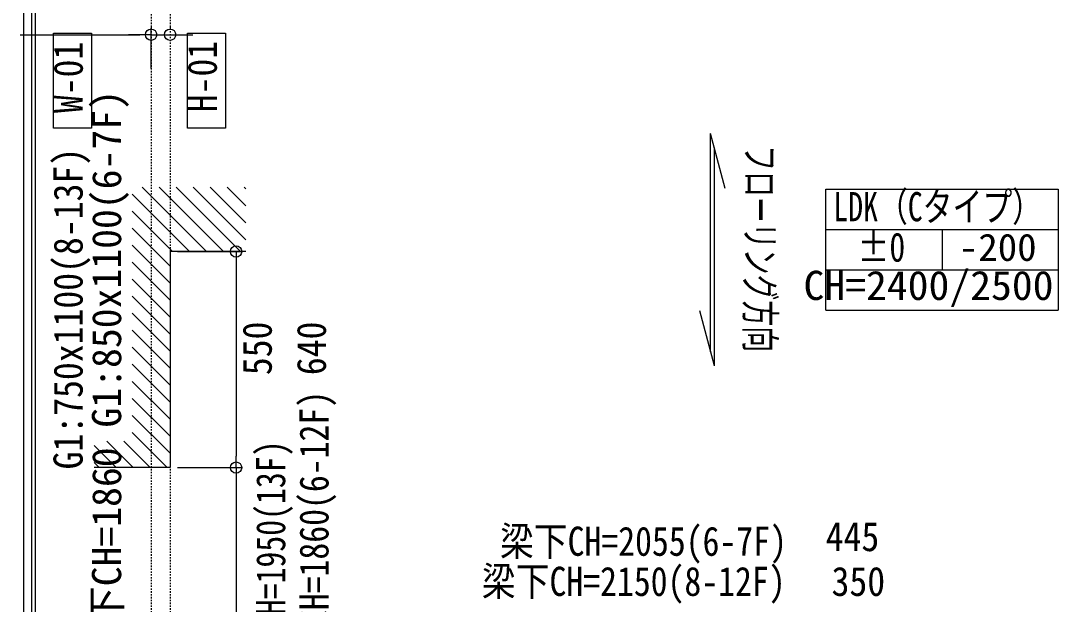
# Model space of a CAD drawing. Units: millimetres at full size, sheet at 1:30. Extents: x -17796 to 21385, y -23279 to 7734.
# Drawn here: x 13415 to 16153, y -4018 to -2479 of the extents above; entities that cross this region are included whole.
import ezdxf
from ezdxf.enums import TextEntityAlignment as Align

# ---------------------------------------------------------------- set-up
doc = ezdxf.new("R2010")
doc.units = ezdxf.units.MM
doc.header["$LTSCALE"] = 30
doc.linetypes.add('USER11', pattern=[0.25, 0.125, -0.125])
for name, color, linetype, lineweight in [('0-1_(W)電灯', 253, 'Continuous', 18), ('0-C_0_4P', 4, 'Continuous', 18), ('0-D_破線', 30, 'Continuous', 18)]:
    doc.layers.add(name, color=color, linetype=linetype, lineweight=lineweight)
doc.styles.add('ＭＳ ゴシック', font='')
doc.styles.get('ＭＳ ゴシック').set_extended_font_data('MS Gothic')

msp = doc.modelspace()

# ---------------------------------------------------------------- linework, layer by layer
at = {"layer": '0-1_(W)電灯', "color": 3, "linetype": 'USER11'}
for p, q in [((13759.07, 3095.96), (13759.07, -4289.04)), ((13809.07, 3095.96), (13809.07, -4289.04))]:
    msp.add_line(p, q, dxfattribs=at)
at = {"layer": '0-1_(W)電灯', "color": 171}
for p, q in [((13414.07, -2515.85), (13729.07, -2515.85)), ((13729.07, -2515.85), (13699.07, -2515.85)), ((13759.07, -2495.85), (13759.07, -2498.35)), ((13759.07, -2605.34), (13759.07, -2498.35)), ((13759.07, -2515.85), (13809.07, -2515.85)), ((13809.07, -2495.85), (13809.07, -2498.35)), ((13839.07, -2515.85), (13869.07, -2515.85))]:
    msp.add_line(p, q, dxfattribs=at)
at = {"layer": '0-1_(W)電灯', "color": 7}
for p, q in [((13759.07, -2515.85), (13729.07, -2515.85)), ((13759.07, -2515.85), (13729.07, -2515.85)), ((13809.07, -2515.85), (13839.07, -2515.85)), ((15539.5, -2922.98), (16152.83, -2922.98)), ((15539.5, -3242.98), (15539.5, -2922.98)), ((16152.83, -2922.98), (16152.83, -3242.98)), ((15539.5, -3029.64), (16152.83, -3029.64)), ((15846.17, -3029.64), (15846.17, -3136.31)), ((13983.25, -3087.91), (13983.25, -3117.91)), ((15539.5, -3136.31), (16152.83, -3136.31)), ((15539.5, -3242.98), (16152.83, -3242.98)), ((13983.25, -3657.91), (13983.25, -3627.91))]:
    msp.add_line(p, q, dxfattribs=at)
at = {"layer": '0-1_(W)電灯', "color": 94}
for p, q in [((15235.49, -3352.32), (15235.49, -2776.31)), ((15274.31, -2921.2), (15235.49, -2776.31)), ((15245.49, -3389.64), (15245.49, -2813.63)), ((15245.49, -3389.64), (15206.66, -3244.75))]:
    msp.add_line(p, q, dxfattribs=at)
at = {"layer": '0-1_(W)電灯', "color": 2}
for p, q in [((13905.49, -3087.91), (13735.49, -2917.91)), ((13950.39, -3087.91), (13780.39, -2917.91)), ((13995.29, -3087.91), (13825.29, -2917.91)), ((14009.07, -3056.79), (13870.2, -2917.91)), ((14009.07, -3011.89), (13915.1, -2917.91)), ((14009.07, -2966.98), (13960, -2917.91)), ((14009.07, -2922.08), (14004.9, -2917.91)), ((13860.59, -3087.91), (13709.07, -2936.39)), ((13815.69, -3087.91), (13709.07, -2981.29)), ((13809.07, -3126.2), (13709.07, -3026.2)), ((13809.07, -3171.1), (13709.07, -3071.1)), ((13829.07, -3087.91), (14000.75, -3087.91)), ((13809.07, -3216), (13709.07, -3116)), ((13983.25, -3117.91), (13983.25, -3627.91)), ((13809.07, -3260.9), (13709.07, -3160.9)), ((13809.07, -3305.8), (13709.07, -3205.8)), ((13809.07, -3350.7), (13709.07, -3250.7)), ((13809.07, -3395.6), (13709.07, -3295.6)), ((13809.07, -3440.5), (13709.07, -3340.5)), ((13809.07, -3485.41), (13709.07, -3385.41)), ((13809.07, -3530.31), (13709.07, -3430.31)), ((13809.07, -3575.21), (13709.07, -3475.21)), ((13809.07, -3620.11), (13709.07, -3520.11)), ((13801.97, -3657.91), (13709.07, -3565.01)), ((13667.27, -3657.91), (13609.07, -3599.71)), ((13712.17, -3657.91), (13642.17, -3587.91)), ((13757.07, -3657.91), (13687.07, -3587.91)), ((13622.37, -3657.91), (13609.07, -3644.62)), ((13829.07, -3657.91), (14000.75, -3657.91))]:
    msp.add_line(p, q, dxfattribs=at)
for points in [[(13501.81, -2762.08), (13501.81, -2512.08), (13601.81, -2512.08), (13601.81, -2762.08)], [(13855.53, -2762.08), (13855.53, -2512.08), (13955.53, -2512.08), (13955.53, -2762.08)]]:
    msp.add_lwpolyline(points, close=True, dxfattribs=at)
for points in [[(14009.07, -3087.91), (13809.07, -3087.91), (13809.07, -3657.91), (13609.07, -3657.91)], [(13983.25, -3657.91), (13983.25, -4243.16), (14009.13, -4146.56)]]:
    msp.add_lwpolyline(points, dxfattribs=at)
at = {"layer": '0-1_(W)電灯', "color": 7}
for centre in [(13759.07, -2515.85), (13759.07, -2515.85), (13809.07, -2515.85), (13983.25, -3087.91), (13983.25, -3657.91)]:
    msp.add_circle(centre, 15, dxfattribs=at)
at = {"layer": '0-C_0_4P'}
for p, q in [((13443.57, 3230.96), (13443.57, -4319.04)), ((13453.07, 3230.96), (13453.07, -4319.04))]:
    msp.add_line(p, q, dxfattribs=at)
at = {"layer": '0-D_破線'}
msp.add_line((13422.57, 3230.96), (13422.57, -4319.04), dxfattribs=at)

# ---------------------------------------------------------------- texts
at = {"layer": '0-1_(W)電灯', "color": 2, "style": 'ＭＳ ゴシック', "width": 0.9}
for s, p in [('W-01', (13602, -2722.8)), ('H-01', (13955.71, -2720.51))]:
    msp.add_text(s, height=76.97, rotation=90, dxfattribs=at).set_placement(p, align=Align.BOTTOM_LEFT)
at = {"layer": '0-1_(W)電灯', "color": 4, "style": 'ＭＳ ゴシック'}
msp.add_text('梁下CH=1860 G1:850x1100(6-7F)', height=76.97, rotation=90, dxfattribs=at).set_placement((13703.22, -4180.98), align=Align.BOTTOM_LEFT)
at = {"layer": '0-1_(W)電灯', "color": 94, "style": 'ＭＳ ゴシック', "width": 0.65}
msp.add_text('フローリング方向', height=76.97, rotation=270, dxfattribs=at).set_placement((15304.84, -2807.43), align=Align.BOTTOM_LEFT)
at = {"layer": '0-1_(W)電灯', "color": 4, "style": 'ＭＳ ゴシック', "width": 0.9}
msp.add_text('           G1:750x1100(8-13F)', height=76.97, rotation=90, dxfattribs=at).set_placement((13601.65, -4180.98), align=Align.BOTTOM_LEFT)
at = {"layer": '0-1_(W)電灯', "color": 7, "style": 'ＭＳ ゴシック'}
for s, height, width, p in [('LDK（Cタイプ）', 76.97, 0.75, (15559.31, -3031.11)), ('±0', 76.97, 0.8, (15623.44, -3137.78)), ('-200', 71.84, 1.05, (15890.54, -3134.13)), ('CH=2400/2500', 76.97, 1.05, (15480.62, -3238.73))]:
    msp.add_text(s, height=height, dxfattribs=dict(at, width=width)).set_placement(p, align=Align.BOTTOM_LEFT)
at = {"layer": '0-1_(W)電灯', "color": 9, "style": 'ＭＳ ゴシック'}
for s, width, p in [('550', 0.9, (14100.6, -3414.06)), ('640', 0.9, (14243.51, -3414.06)), ('梁下CH=1860(6-12F)', 0.85, (14250.41, -4257.05)), ('梁下CH=1950(13F)', 0.8, (14136.21, -4257.05))]:
    msp.add_text(s, height=76.97, rotation=90, dxfattribs=dict(at, width=width)).set_placement(p, align=Align.BOTTOM_LEFT)
for s, width, p in [('梁下CH=2055(6-7F)', 0.85, (14679.74, -3913.62)), ('445', 0.9, (15539.19, -3901.28)), ('梁下CH=2150(8-12F)', 0.85, (14631.86, -4019.5)), ('350', 0.9, (15554.64, -4019.5))]:
    msp.add_text(s, height=76.97, dxfattribs=dict(at, width=width)).set_placement(p, align=Align.BOTTOM_LEFT)

doc.saveas('drawing.dxf')
